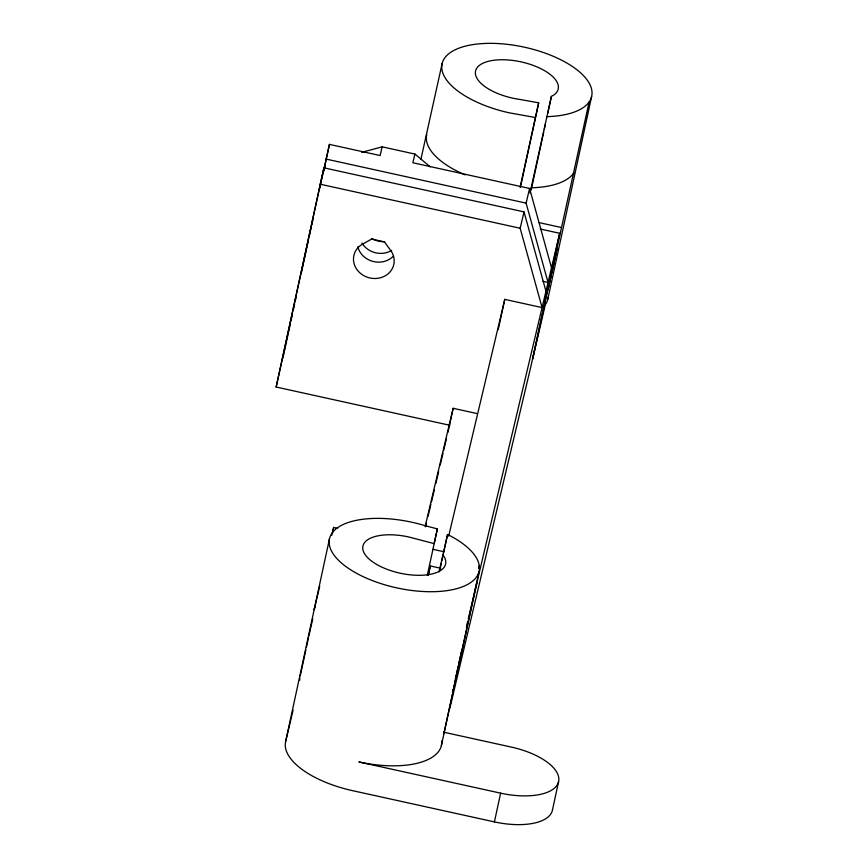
<?xml version="1.0" encoding="UTF-8"?>
<svg xmlns="http://www.w3.org/2000/svg" width="868" height="868" viewBox="0 0 868 868"><rect width="100%" height="100%" fill="white"/><g stroke="black" fill="none" stroke-linecap="round" stroke-linejoin="round"><path stroke-width="1.3" d="M299.655 680.273L299.872 678.136M453.063 689.93L452.749 691.612L454.214 685.557M589.144 101.914L532.605 359.178L545.288 304.776A76.547 33.678 12.2 0 0 548.131 297.008M449.96 425.309L276.154 387.03L323.894 167.817L524.033 211.89L545.961 291.236M323.894 167.817L276.154 387.03M282.957 357.963L290.368 323.71M290.932 321.084L292.071 315.811M293.503 309.225L294.643 303.952M295.207 301.315L296.346 296.053M301.185 273.659L306.881 247.315M307.456 244.678L308.596 239.405M309.16 236.769L311.156 227.557M311.731 224.921L312.871 219.647M319.413 189.354L329.449 144.392L380.108 155.546L382.17 146.844L414.915 154.059L430.246 166.819M329.449 144.392L323.764 170.681L324.936 165.712M323.873 170.996L324.99 165.842M443.581 732.169L511.534 747.131A53.762 23.653 12.2 0 1 558.58 781.71L552.363 810.452A53.762 23.653 12.2 0 1 494.413 821.898L352.647 790.683A76.547 33.678 12.2 0 1 285.659 741.446L329.525 538.583M300.263 675.771L305.84 649.948M306.404 647.365L308.639 637.036M332.509 532.735L333.648 527.462L337.619 528.341M420.871 159.528L442.137 63.548M447.986 432.253L453.161 408.296L477.281 413.613M427.316 575.234L437.363 528.894L424.908 525.628A76.547 33.678 12.2 0 0 329.742 546.59A76.547 33.678 12.2 0 0 442.68 591.162A76.547 33.678 12.2 0 0 448.376 534.894L447.552 534.525L439.056 571.849M428.369 575.191L430.365 565.979L440.738 568.258M520.106 187.293L538.681 102.825L519.834 99.429A42.293 18.608 12.2 0 1 475.577 70.916A42.293 18.608 12.2 0 1 528.286 63.755A42.293 18.608 12.2 0 1 554.229 94.753L551.408 96.413L530.001 192.989M520.453 187.13L538.681 102.825M439.859 570.092L441.28 563.506M441.855 560.869L442.995 555.607M443.559 552.97L447.552 534.525M498.232 329.677L504.775 299.373L542.088 307.597L520.16 228.251L524.033 211.89M531.194 189.94L543.726 131.979M544.29 129.343L545.429 124.081M547.708 113.534L551.408 96.413M478.669 568.204L479.234 565.567M454.431 683.42L454.865 681.434M441.378 745.634L479.017 571.513M540.254 229.011L559.697 233.286L531.216 365.027L449.852 708.277M547.773 299.341L591.629 96.478M494.413 821.898L500.63 793.157A53.762 23.653 12.2 0 0 558.58 781.71M455.309 679.351L458.054 666.841M437.363 528.894L434.152 543.618L408.568 536.934A42.293 18.608 12.2 0 0 362.748 548.109A42.293 18.608 12.2 0 0 409.62 574.768A42.293 18.608 12.2 0 0 444.557 557.397L442.767 554.728M551.777 271.977L548.001 289.825L557.289 247.543L552.254 271.283M458.792 663.543L462.047 649.318L454.42 684.657M308.921 635.745L312.773 618.667M414.915 154.059L412.853 162.761L529.588 188.464L551.516 267.811M319.717 586.215L314.14 609.716A76.547 33.678 12.2 0 1 315.366 606.374M331.782 535.296L333.648 527.462M285.659 741.446L293.091 710.111M425.146 526.496L453.161 408.296M425.57 526.811L426.503 522.872M428.065 516.297L430.864 504.482M431.483 501.856L434.293 490.04M435.844 483.465L438.644 471.649M440.206 465.085L443.005 453.27M443.624 450.644L446.434 438.817M542.891 281.341L548.044 282.48L526.116 203.134L529.588 188.464M448.647 536.174L504.775 299.373M466.474 626.577L467.7 621.369M468.319 618.775L476.944 582.385M559.697 233.286L478.333 576.536L443.841 733.612M428.108 575.137L430.365 565.979M361.685 152.345L382.17 146.844M546.623 116.605L547.534 116.627A76.547 33.678 12.2 0 0 570.884 65.491A76.547 33.678 12.2 0 0 449.298 53.339A76.547 33.678 12.2 0 0 509.115 112.786L535.198 117.484M531.249 187.738L532.149 187.748A76.547 33.678 12.2 0 0 573.77 173.047M325.967 159.05L526.116 203.134M539.212 222.631L561.086 227.449M320.01 184.168L520.16 228.251M432.98 549.336L443.581 551.679M500.63 793.157L358.853 761.941A76.547 33.678 12.2 0 0 441.725 740.903M391.674 250.418A20.463 18.38 13.3 0 1 361.989 243.073M393.074 256.451A20.463 18.38 13.3 0 1 372.665 261.333A20.463 18.38 13.3 0 1 357.811 246.729M384.578 241.684A20.463 18.38 13.3 0 1 372.079 238.581M465.15 174.88A76.547 33.678 12.2 0 1 426.752 134.681M371.634 239.058L363.952 243.42A20.463 18.38 13.3 0 0 356.629 269.134A20.463 18.38 13.3 0 0 385.707 275.536A20.463 18.38 13.3 0 0 389.656 249.073L384.481 241.89L371.634 239.058"/></g></svg>
